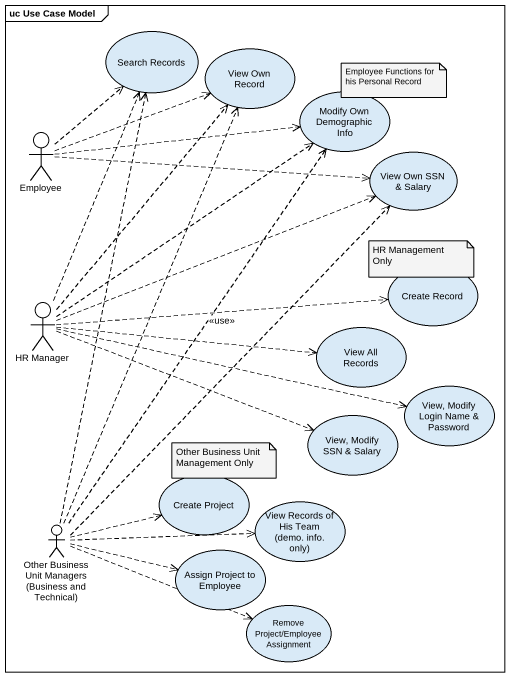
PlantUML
@startuml
mainframe uc Use Case Model
usecase "Search Records" as Search_Records
usecase "View Own Record" as View_Own_Record
usecase "Modify Own Demographic Info" as Modify_Own_Demographic_Info
actor Employee
usecase "View Own SSN & Salary" as View_Own_SSN_Salary
usecase "Create Record" as Create_Record
actor "HR Manager" as HR_Manager
usecase "View All Records" as View_All_Records
usecase "View, Modify Login Name & Password" as View_Modify_Login_Name
usecase "View, Modify SSN & Salary" as View_Modify_SSN_Salary
usecase "Create Project" as Create_Project
usecase "View Records of His Team (demo. info. only)" as View_Records_of_His_Team
actor "Other Business Unit Managers (Business and Technical)" as Other_Business_Unit
usecase "Assign Project to Employee" as Assign_Project_to_Employee
usecase "Remove Project/Employee Assignment" as Remove_Project_Employee
Employee .up.> Search_Records
Employee .right.> View_Own_Record
Employee .right.> Modify_Own_Demographic_Info
Employee .right.> View_Own_SSN_Salary
HR_Manager .up.> Search_Records
HR_Manager .up.> View_Own_Record
HR_Manager .up.> Modify_Own_Demographic_Info
HR_Manager .right.> View_Own_SSN_Salary
HR_Manager .right.> Create_Record : <<use>>
HR_Manager .right.> View_All_Records
HR_Manager .right.> View_Modify_Login_Name
HR_Manager .right.> View_Modify_SSN_Salary
Other_Business_Unit .up.> Search_Records
Other_Business_Unit .up.> View_Own_Record
Other_Business_Unit .up.> Modify_Own_Demographic_Info
Other_Business_Unit .up.> View_Own_SSN_Salary
Other_Business_Unit .right.> Create_Project
Other_Business_Unit .right.> View_Records_of_His_Team
Other_Business_Unit .right.> View_Records_of_His_Team
Other_Business_Unit .right.> Assign_Project_to_Employee
Other_Business_Unit .right.> Remove_Project_Employee
note as N1
  Employee Functions for his Personal Record
end note
note as N2
  HR Management Only
end note
note as N3
  Other Business Unit Management Only
end note
@enduml
